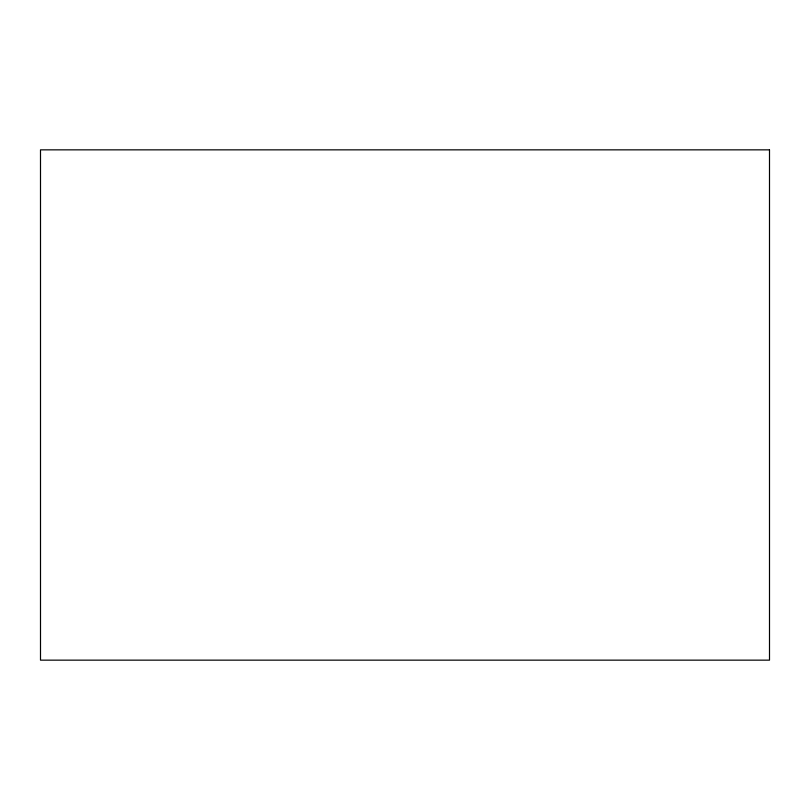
<?xml version="1.0" encoding="UTF-8"?>
<svg xmlns="http://www.w3.org/2000/svg" width="810" height="810" viewBox="0 0 810 810"><rect width="100%" height="100%" fill="white"/><g stroke="black" fill="none" stroke-linecap="round" stroke-linejoin="round"><path stroke-width="1.21" d="M769.5 149.85L40.5 149.85L40.5 660.15L769.5 660.15L769.5 149.85"/></g></svg>
